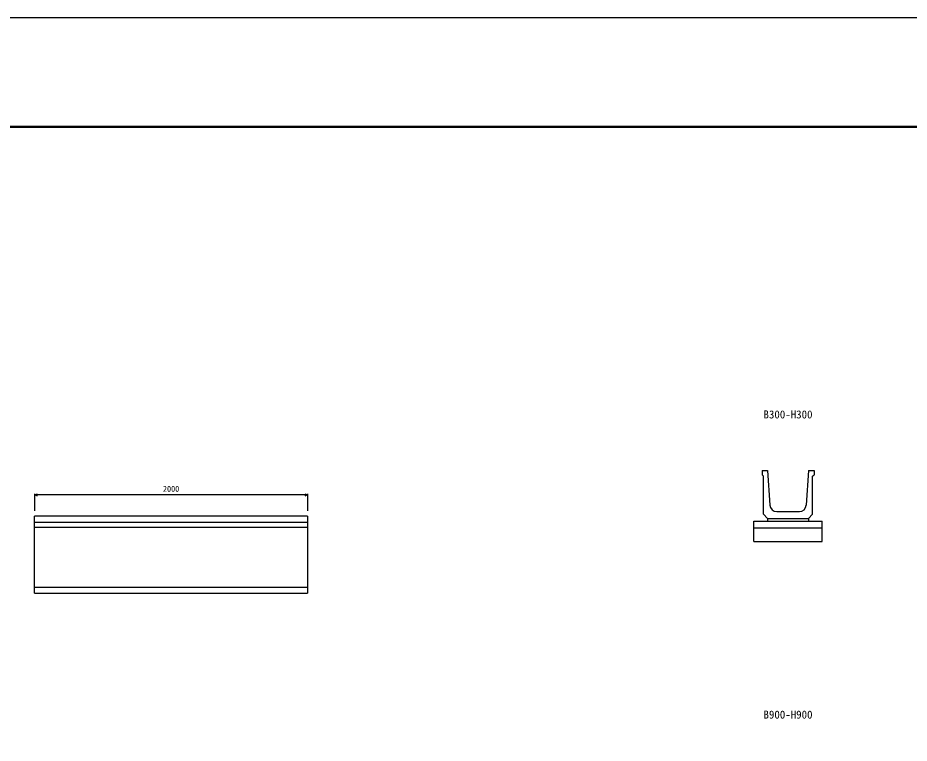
# Model space of a CAD drawing. Units: millimetres, scale not verified. Extents: x -33600 to 33600, y -11880 to 11880.
# Drawn here: x -27855 to -21326, y 6563 to 11880 of the extents above; entities that cross this region are included whole.
import ezdxf
from ezdxf.enums import TextEntityAlignment as Align

# ---------------------------------------------------------------- set-up
doc = ezdxf.new("R2010")
doc.units = ezdxf.units.MM
doc.header["$LTSCALE"] = 40
for name, color, linetype, lineweight in [('0-0_DIM', 7, 'Continuous', 25), ('0-1_Defpoints', 5, 'Continuous', 25), ('0-5_OUTLINE', 3, 'Continuous', 25), ('0-6_TXT', 7, 'Continuous', 25), ('0-7_WAKU', 3, 'Continuous', 25)]:
    doc.layers.add(name, color=color, linetype=linetype, lineweight=lineweight)
doc.styles.add('ＭＳ ゴシック', font='')
doc.styles.get('ＭＳ ゴシック').set_extended_font_data('MS Gothic')

msp = doc.modelspace()

# ---------------------------------------------------------------- linework, layer by layer
at = {"layer": '0-0_DIM'}
for p, q in [((-27731.93, 8390.09), (-27731.93, 8267.59)), ((-25731.93, 8382.59), (-27731.93, 8382.59)), ((-25731.93, 8390.09), (-25731.93, 8267.59))]:
    msp.add_line(p, q, dxfattribs=at)
for points in [[(-27710.79, 8374.89), (-27731.93, 8382.59), (-27710.79, 8390.28)], [(-25753.07, 8390.28), (-25731.93, 8382.59), (-25753.07, 8374.89)]]:
    msp.add_lwpolyline(points, dxfattribs=at)
at = {"layer": '0-1_Defpoints'}
msp.add_lwpolyline([(-33600, -11880), (0, -11880), (0, 11880), (-33600, 11880)], close=True, dxfattribs=at)
at = {"layer": '0-5_OUTLINE'}
for p, q in [((-22403.17, 8561.44), (-22363.17, 8561.44)), ((-22363.17, 8561.44), (-22346.28, 8308.11)), ((-22063.17, 8561.44), (-22080.06, 8308.11)), ((-22063.17, 8561.44), (-22023.17, 8561.44)), ((-22023.17, 8561.44), (-22023.17, 8531.44)), ((-22393.17, 8241.44), (-22393.17, 8521.44)), ((-25731.93, 8227.59), (-27731.93, 8227.59)), ((-27731.93, 7662.39), (-27731.93, 8227.59)), ((-25731.93, 8227.59), (-25731.93, 7662.39)), ((-22363.17, 8211.44), (-22393.17, 8241.44)), ((-22296.39, 8261.44), (-22129.95, 8261.44)), ((-22063.17, 8211.44), (-22033.17, 8241.44)), ((-27731.93, 8182.39), (-25731.93, 8182.39)), ((-22463.17, 8191.44), (-21963.17, 8191.44)), ((-22463.17, 8041.44), (-22463.17, 8191.44)), ((-22363.17, 8211.44), (-22063.17, 8211.44)), ((-22363.17, 8211.44), (-22363.17, 8191.44)), ((-22063.17, 8211.44), (-22063.17, 8191.44)), ((-21963.17, 8041.44), (-21963.17, 8191.44)), ((-27731.93, 8147.39), (-25731.93, 8147.39)), ((-22463.17, 8141.44), (-21963.17, 8141.44)), ((-22463.17, 8041.44), (-21963.17, 8041.44)), ((-27731.93, 7707.39), (-25731.93, 7707.39)), ((-27731.93, 7662.39), (-25731.93, 7662.39))]:
    msp.add_line(p, q, dxfattribs=at)
for points in [[(-22403.17, 8561.44), (-22403.17, 8531.44), (-22393.17, 8521.44)], [(-22033.17, 8241.44), (-22033.17, 8521.44), (-22023.17, 8531.44)]]:
    msp.add_lwpolyline(points, dxfattribs=at)
for centre, start, end in [((-22296.39, 8311.44), 183.81407, 270), ((-22129.95, 8311.44), 270, 356.18593)]:
    msp.add_arc(centre, 50, start, end, dxfattribs=at)
at = {"layer": '0-7_WAKU', "lineweight": 50}
msp.add_lwpolyline([(-32800, -11080), (-800, -11080), (-800, 11080), (-32800, 11080)], close=True, dxfattribs=at)

# ---------------------------------------------------------------- texts
at = {"layer": '0-0_DIM', "style": 'ＭＳ ゴシック'}
msp.add_text('2000', height=43.99, dxfattribs=at).set_placement((-26791.93, 8392.59), align=Align.BOTTOM_LEFT)
at = {"layer": '0-6_TXT', "style": 'ＭＳ ゴシック'}
for s, p in [('B300-H300', (-22393.17, 8926.12)), ('B900-H900', (-22393.17, 6726.12))]:
    msp.add_text(s, height=58.65, dxfattribs=at).set_placement(p, align=Align.BOTTOM_LEFT)

doc.saveas('drawing.dxf')
